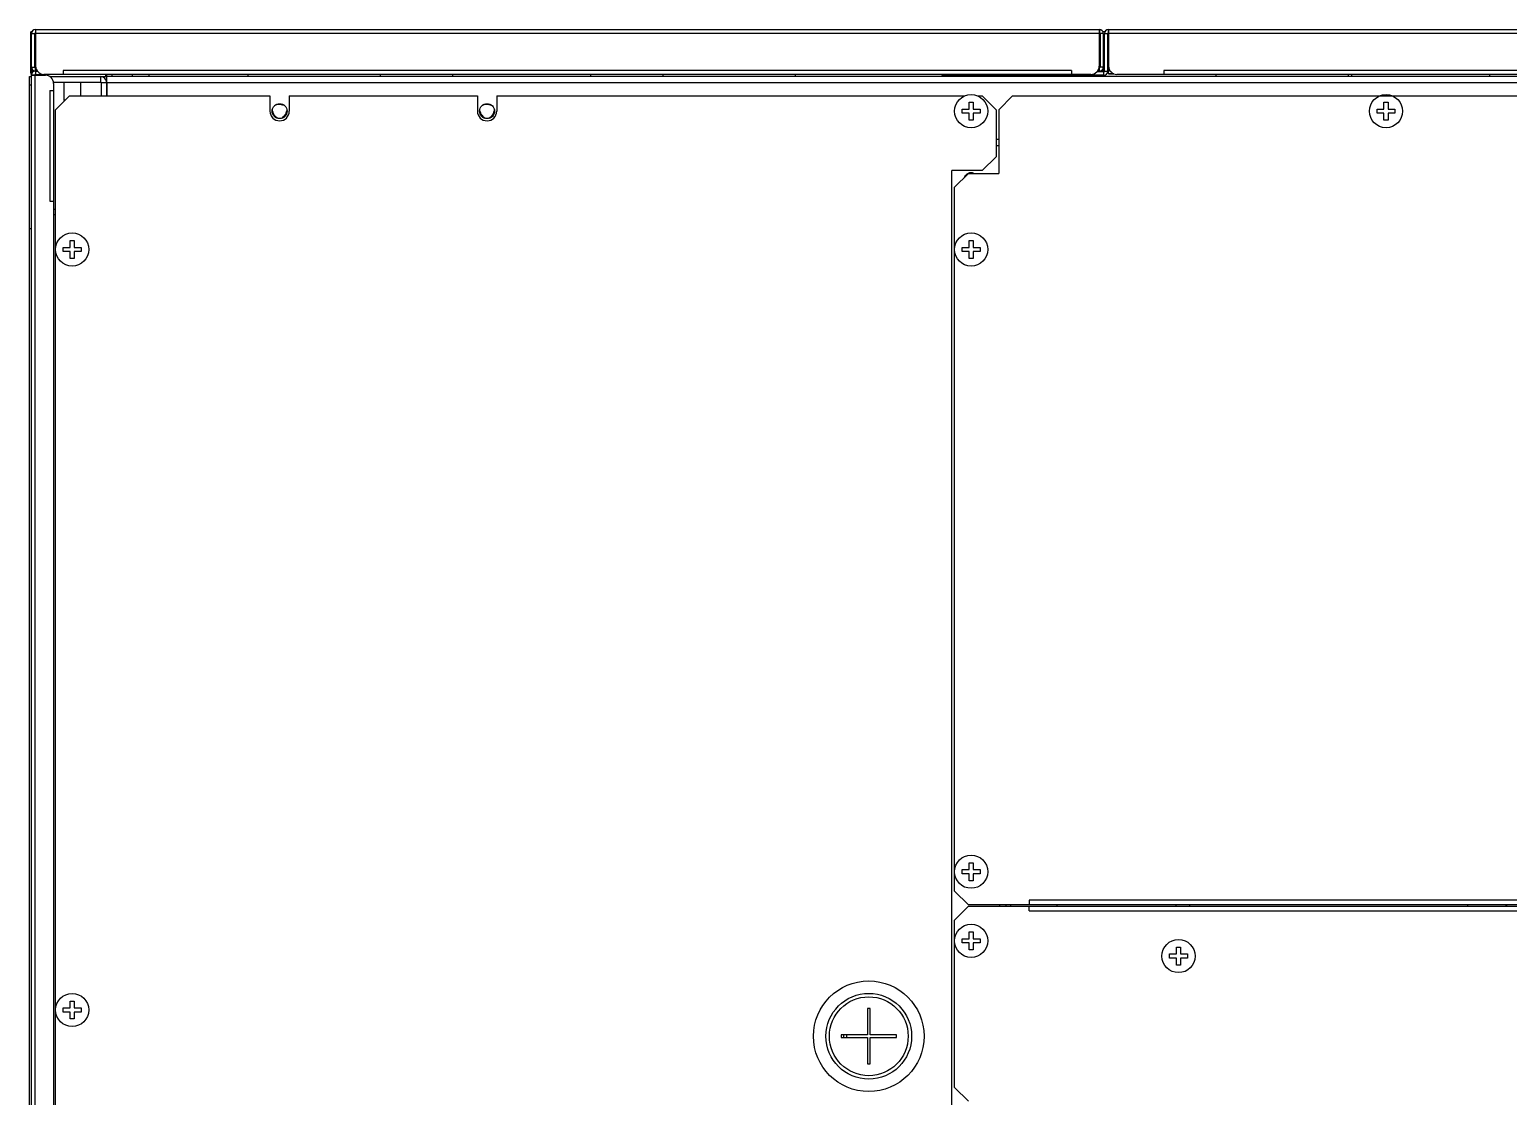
# Model space of a CAD drawing. Header units: millimetres. Extents: x 0 to 141, y -1 to 90.
# Drawn here: x 0 to 53.5, y 51.5 to 90.1 of the extents above; entities that cross this region are included whole.
import ezdxf

# ---------------------------------------------------------------- set-up
doc = ezdxf.new("R2010")
doc.units = ezdxf.units.MM

msp = doc.modelspace()

# ---------------------------------------------------------------- linework, layer by layer
for p, q in [((0.04, 88.54), (0.04, 90.02)), ((0.084, 90.02), (0.04, 90.02)), ((0.07, 89.88), (0.04, 89.88)), ((0.07, 88.6), (0.07, 89.96)), ((0.07, 89.96), (0.19, 89.96)), ((0.19, 88.74), (0.19, 89.96)), ((0.21, 89.88), (0.19, 89.88)), ((0.21, 90.1), (0.21, 89.98)), ((0.21, 90.1), (38.68, 90.1)), ((0.21, 88.72), (0.21, 89.98)), ((0.21, 89.98), (0.22, 89.98)), ((0.21, 89.96), (0.22, 89.96)), ((0.22, 90.1), (0.22, 88.78)), ((38.67, 89.96), (0.22, 89.96)), ((38.67, 90.1), (38.67, 88.78)), ((38.68, 89.98), (38.67, 89.98)), ((38.7, 89.88), (38.67, 89.88)), ((38.68, 90.1), (38.68, 89.98)), ((38.7, 89.96), (38.7, 88.74)), ((38.82, 89.96), (38.7, 89.96)), ((38.874, 90.02), (38.806, 90.02)), ((38.82, 89.96), (38.82, 88.6)), ((38.86, 89.88), (38.82, 89.88)), ((38.86, 88.59), (38.86, 89.96)), ((38.86, 89.96), (38.98, 89.96)), ((38.98, 88.59), (38.98, 89.96)), ((39.01, 89.88), (38.98, 89.88)), ((39, 90.1), (39, 89.98)), ((39, 90.1), (58.031, 90.1)), ((39, 89.98), (39.01, 89.98)), ((39.01, 90.1), (39.01, 88.78)), ((58.031, 89.96), (39.01, 89.96)), ((45.713, 90.1), (140.37, 90.1)), ((38.67, 88.78), (38.67, 88.72)), ((39.01, 88.62), (39.01, 88.78)), ((0, 3.4), (0, 88.4)), ((0, 88.4), (0.07, 88.4)), ((0.04, 88.54), (0.087, 88.54)), ((0.07, 88.74), (0.19, 88.74)), ((0.19, 88.6), (0.07, 88.6)), ((0.07, 3.34), (0.07, 88.46)), ((0.07, 88.46), (0.19, 88.46)), ((0.07, 88.45), (0.57, 88.45)), ((0.19, 88.46), (0.19, 88.45)), ((0.19, 88.45), (0.19, 3.35)), ((0.21, 88.6), (0.21, 88.72)), ((0.227, 88.72), (0.21, 88.72)), ((0.21, 88.6), (0.21, 88.48)), ((0.28, 88.6), (0.21, 88.6)), ((0.21, 88.6), (0.28, 88.6)), ((0.21, 88.48), (0.52, 88.48)), ((38.37, 88.48), (0.52, 88.48)), ((0.735, 88.4), (2.57, 88.4)), ((1.22, 88.62), (1.22, 88.48)), ((37.67, 88.62), (1.22, 88.62)), ((2.57, 88.4), (2.57, 88.2)), ((2.57, 88.4), (2.79, 88.4)), ((2.74, 88.48), (2.74, 88.4)), ((2.79, 88.4), (2.79, 88.48)), ((2.79, 87.7), (2.79, 88.4)), ((58.031, 88.4), (2.79, 88.4)), ((2.99, 88.4), (2.99, 88.48)), ((3.71, 88.48), (3.71, 88.4)), ((4.31, 88.48), (4.31, 88.4)), ((7.89, 88.48), (7.89, 88.4)), ((12.69, 88.4), (12.69, 88.48)), ((15.29, 88.48), (15.29, 88.4)), ((20.29, 88.4), (20.29, 88.48)), ((22.89, 88.48), (22.89, 88.4)), ((27.69, 88.4), (27.69, 88.48)), ((32.98, 88.48), (32.98, 88.45)), ((38.84, 88.45), (32.98, 88.45)), ((33.28, 88.48), (33.28, 88.45)), ((35.29, 88.4), (35.29, 88.45)), ((35.49, 88.4), (35.49, 88.45)), ((36.21, 88.45), (36.21, 88.4)), ((36.81, 88.45), (36.81, 88.4)), ((37.67, 88.62), (37.67, 88.48)), ((38.84, 88.57), (38.584, 88.57)), ((38.68, 88.6), (38.61, 88.6)), ((38.68, 88.72), (38.663, 88.72)), ((38.67, 88.6), (38.67, 88.57)), ((38.68, 88.6), (38.68, 88.72)), ((38.82, 88.74), (38.7, 88.74)), ((38.7, 88.6), (38.82, 88.6)), ((38.84, 88.45), (38.84, 88.57)), ((38.98, 88.59), (38.86, 88.59)), ((39.01, 88.54), (38.97, 88.54)), ((39.01, 88.64), (39.045, 88.64)), ((39.01, 88.5), (39.01, 88.62)), ((39.057, 88.62), (39.01, 88.62)), ((39.204, 88.5), (39.01, 88.5)), ((39.01, 88.5), (39.204, 88.5)), ((58.031, 88.48), (39.31, 88.48)), ((41.01, 88.62), (41.01, 88.48)), ((58.031, 88.62), (41.01, 88.62)), ((42.89, 88.48), (42.89, 88.4)), ((47.69, 88.4), (47.69, 88.48)), ((47.79, 88.48), (47.79, 88.4)), ((140.06, 88.48), (48.261, 88.48)), ((52.79, 88.4), (52.79, 88.48)), ((0, 88.1), (0.07, 88.1)), ((0.73, 87.9), (0.73, 83.9)), ((0.73, 87.9), (0.87, 87.9)), ((0.865, 88.2), (2.57, 88.2)), ((0.87, 88.15), (0.87, 3.65)), ((1.44, 87.7), (0.94, 87.2)), ((1.24, 88.2), (1.24, 87.55)), ((1.44, 87.7), (8.69, 87.7)), ((1.84, 88.2), (1.84, 87.7)), ((2.59, 88.18), (2.59, 87.7)), ((2.79, 88.18), (2.59, 88.18)), ((2.79, 88.18), (2.79, 87.7)), ((58.031, 88.18), (2.79, 88.18)), ((8.69, 87.7), (8.69, 87.15)), ((9.39, 87.7), (9.39, 87.15)), ((9.39, 87.7), (16.19, 87.7)), ((16.19, 87.7), (16.19, 87.15)), ((16.89, 87.7), (16.89, 87.15)), ((16.89, 87.7), (33.802, 87.7)), ((34.278, 87.7), (34.44, 87.7)), ((34.94, 87.2), (34.44, 87.7)), ((35.54, 87.7), (35.04, 87.2)), ((35.54, 87.7), (48.802, 87.7)), ((47.019, 87.7), (123.802, 87.7)), ((49.278, 87.7), (58.031, 87.7)), ((0.94, 49.2), (0.94, 87.2)), ((1.24, 87.55), (1.265, 87.525)), ((8.788, 87.149), (8.77, 87.15)), ((9.292, 87.149), (9.31, 87.15)), ((16.288, 87.149), (16.27, 87.15)), ((16.792, 87.149), (16.81, 87.15)), ((33.715, 87.075), (33.715, 87.225)), ((33.715, 87.225), (33.965, 87.225)), ((33.965, 87.225), (33.965, 87.475)), ((33.965, 87.475), (34.115, 87.475)), ((34.115, 87.475), (34.115, 87.225)), ((34.115, 87.225), (34.365, 87.225)), ((34.365, 87.225), (34.365, 87.075)), ((34.94, 87.2), (34.94, 85.5)), ((35.04, 87.2), (35.04, 84.9)), ((48.715, 87.075), (48.715, 87.225)), ((48.715, 87.225), (48.965, 87.225)), ((48.965, 87.225), (48.965, 87.475)), ((48.965, 87.475), (49.115, 87.475)), ((49.115, 87.475), (49.115, 87.225)), ((49.115, 87.225), (49.365, 87.225)), ((49.365, 87.225), (49.365, 87.075)), ((8.79, 87.137), (8.771, 87.135)), ((8.904, 86.941), (8.893, 86.924)), ((9.176, 86.941), (9.187, 86.924)), ((9.29, 87.137), (9.309, 87.135)), ((16.29, 87.137), (16.271, 87.135)), ((16.404, 86.941), (16.393, 86.924)), ((16.676, 86.941), (16.687, 86.924)), ((16.79, 87.137), (16.809, 87.135)), ((33.965, 87.075), (33.715, 87.075)), ((33.965, 86.825), (33.965, 87.075)), ((34.115, 86.825), (33.965, 86.825)), ((34.115, 87.075), (34.115, 86.825)), ((34.365, 87.075), (34.115, 87.075)), ((48.965, 87.075), (48.715, 87.075)), ((48.965, 86.825), (48.965, 87.075)), ((49.115, 86.825), (48.965, 86.825)), ((49.115, 87.075), (49.115, 86.825)), ((49.365, 87.075), (49.115, 87.075)), ((35.04, 86.12), (34.94, 86.12)), ((35.04, 85.9), (34.94, 85.9)), ((34.44, 85), (34.94, 85.5)), ((33.34, 51.2), (33.34, 85)), ((34.44, 85), (33.34, 85)), ((33.94, 84.9), (33.44, 84.4)), ((33.84, 84.8), (33.84, 84.831)), ((33.94, 84.9), (35.04, 84.9)), ((33.44, 58.95), (33.44, 84.4)), ((0.73, 83.9), (0.87, 83.9)), ((0.94, 83.6), (0.87, 83.6)), ((0.07, 82.9), (0, 82.9)), ((0.94, 83.4), (0.87, 83.4)), ((0.94, 83.4), (0.87, 83.4)), ((1.465, 82.225), (1.465, 82.475)), ((1.465, 82.475), (1.615, 82.475)), ((1.615, 82.475), (1.615, 82.225)), ((33.965, 82.225), (33.965, 82.475)), ((33.965, 82.475), (34.115, 82.475)), ((34.115, 82.475), (34.115, 82.225)), ((1.215, 82.075), (1.215, 82.225)), ((1.215, 82.225), (1.465, 82.225)), ((1.465, 82.075), (1.215, 82.075)), ((1.465, 81.825), (1.465, 82.075)), ((1.615, 81.825), (1.465, 81.825)), ((1.615, 82.225), (1.865, 82.225)), ((1.615, 82.075), (1.615, 81.825)), ((1.865, 82.075), (1.615, 82.075)), ((1.865, 82.225), (1.865, 82.075)), ((33.715, 82.075), (33.715, 82.225)), ((33.715, 82.225), (33.965, 82.225)), ((33.965, 82.075), (33.715, 82.075)), ((33.965, 81.825), (33.965, 82.075)), ((34.115, 81.825), (33.965, 81.825)), ((34.115, 82.225), (34.365, 82.225)), ((34.115, 82.075), (34.115, 81.825)), ((34.365, 82.075), (34.115, 82.075)), ((34.365, 82.225), (34.365, 82.075)), ((33.965, 59.725), (33.965, 59.975)), ((33.965, 59.975), (34.115, 59.975)), ((34.115, 59.975), (34.115, 59.725)), ((33.715, 59.575), (33.715, 59.725)), ((33.715, 59.725), (33.965, 59.725)), ((33.965, 59.575), (33.715, 59.575)), ((33.965, 59.325), (33.965, 59.575)), ((34.115, 59.725), (34.365, 59.725)), ((34.115, 59.575), (34.115, 59.325)), ((34.365, 59.575), (34.115, 59.575)), ((34.365, 59.725), (34.365, 59.575)), ((33.44, 58.95), (33.94, 58.45)), ((34.115, 59.325), (33.965, 59.325)), ((33.94, 58.4), (33.44, 57.9)), ((58.031, 58.45), (33.94, 58.45)), ((33.94, 58.4), (58.031, 58.4)), ((35.07, 58.45), (35.07, 58.4)), ((35.29, 58.45), (35.29, 58.4)), ((35.46, 58.45), (35.46, 58.4)), ((36.14, 58.62), (36.14, 58.45)), ((58.031, 58.62), (36.14, 58.62)), ((36.14, 58.23), (36.14, 58.4)), ((37.14, 58.45), (37.14, 58.4)), ((41.44, 58.45), (41.44, 58.4)), ((41.94, 58.45), (41.94, 58.4)), ((51.99, 58.45), (51.99, 58.4)), ((53.39, 58.4), (53.39, 58.45)), ((53.414, 58.4), (53.414, 58.45)), ((33.44, 51.85), (33.44, 57.9)), ((36.14, 58.23), (58.031, 58.23)), ((33.715, 57.075), (33.715, 57.225)), ((33.715, 57.225), (33.965, 57.225)), ((33.965, 57.225), (33.965, 57.475)), ((33.965, 57.475), (34.115, 57.475)), ((34.115, 57.475), (34.115, 57.225)), ((34.115, 57.225), (34.365, 57.225)), ((34.365, 57.225), (34.365, 57.075)), ((33.965, 57.075), (33.715, 57.075)), ((33.965, 56.825), (33.965, 57.075)), ((34.115, 56.825), (33.965, 56.825)), ((34.115, 57.075), (34.115, 56.825)), ((34.365, 57.075), (34.115, 57.075)), ((41.215, 56.525), (41.215, 56.675)), ((41.215, 56.675), (41.465, 56.675)), ((41.465, 56.675), (41.465, 56.925)), ((41.465, 56.925), (41.615, 56.925)), ((41.615, 56.925), (41.615, 56.675)), ((41.615, 56.675), (41.865, 56.675)), ((41.865, 56.675), (41.865, 56.525)), ((41.465, 56.525), (41.215, 56.525)), ((41.465, 56.275), (41.465, 56.525)), ((41.615, 56.275), (41.465, 56.275)), ((41.615, 56.525), (41.615, 56.275)), ((41.865, 56.525), (41.615, 56.525)), ((1.215, 54.575), (1.215, 54.725)), ((1.215, 54.725), (1.465, 54.725)), ((1.465, 54.575), (1.215, 54.575)), ((1.465, 54.725), (1.465, 54.975)), ((1.465, 54.975), (1.615, 54.975)), ((1.465, 54.325), (1.465, 54.575)), ((1.615, 54.975), (1.615, 54.725)), ((1.615, 54.725), (1.865, 54.725)), ((1.615, 54.575), (1.615, 54.325)), ((1.865, 54.575), (1.615, 54.575)), ((1.865, 54.725), (1.865, 54.575)), ((30.29, 54.7), (30.29, 53.75)), ((30.39, 54.7), (30.29, 54.7)), ((30.39, 53.75), (30.39, 54.7)), ((1.615, 54.325), (1.465, 54.325)), ((29.34, 53.75), (29.34, 53.65)), ((30.29, 53.75), (29.34, 53.75)), ((29.34, 53.65), (30.29, 53.65)), ((29.43, 53.75), (29.43, 53.65)), ((29.53, 53.75), (29.53, 53.65)), ((30.29, 53.65), (30.29, 52.7)), ((31.34, 53.75), (30.39, 53.75)), ((30.39, 52.7), (30.39, 53.65)), ((30.39, 53.65), (31.34, 53.65)), ((31.34, 53.65), (31.34, 53.75)), ((30.29, 52.7), (30.39, 52.7)), ((33.44, 51.85), (33.94, 51.35))]:
    msp.add_line(p, q)
for points in [[(1.288, 87.548), (1.274, 87.549), (1.26, 87.55), (1.249, 87.55), (1.24, 87.55)], [(8.972, 86.889), (8.929, 86.919), (8.881, 86.963), (8.844, 87.011), (8.816, 87.062), (8.795, 87.117), (8.783, 87.178), (8.78, 87.219)], [(8.859, 87.35), (8.884, 87.364), (8.941, 87.385), (8.995, 87.397), (9.047, 87.4), (9.098, 87.395), (9.149, 87.382), (9.202, 87.361), (9.219, 87.351)], [(9.3, 87.219), (9.297, 87.173), (9.282, 87.108), (9.26, 87.052), (9.23, 87.002), (9.193, 86.957), (9.147, 86.915), (9.109, 86.889)], [(16.472, 86.889), (16.429, 86.919), (16.381, 86.963), (16.344, 87.011), (16.316, 87.062), (16.295, 87.117), (16.283, 87.178), (16.28, 87.219)], [(16.359, 87.35), (16.384, 87.364), (16.441, 87.385), (16.495, 87.397), (16.547, 87.4), (16.598, 87.395), (16.649, 87.382), (16.702, 87.361), (16.719, 87.351)], [(16.8, 87.219), (16.797, 87.173), (16.782, 87.108), (16.76, 87.052), (16.73, 87.002), (16.693, 86.957), (16.647, 86.915), (16.609, 86.889)]]:
    msp.add_lwpolyline(points)
for centre, radius in [((34.04, 87.15), 0.6), ((49.04, 87.15), 0.6), ((9.04, 87.15), 0.27), ((16.54, 87.15), 0.27), ((1.54, 82.15), 0.6), ((34.04, 82.15), 0.6), ((34.04, 59.65), 0.6), ((34.04, 57.15), 0.6), ((41.54, 56.6), 0.6), ((30.34, 53.7), 2), ((1.54, 54.65), 0.6), ((30.34, 53.7), 1.55), ((30.34, 53.7), 1.425)]:
    msp.add_circle(centre, radius)
for centre, radius, start, end in [((0.21, 89.96), 0.14, 90, 180), ((0.21, 89.96), 0.02, 90, 180), ((38.68, 89.96), 0.14, 0, 90), ((38.68, 89.96), 0.02, 0, 90), ((39, 89.96), 0.14, 90, 180), ((39, 89.96), 0.02, 90, 180), ((0.52, 88.78), 0.3, 180, 270), ((38.37, 88.78), 0.3, 270, 0), ((39.31, 88.78), 0.3, 180, 270), ((0.34, 88.7), 0.3, 180, 213.7878), ((0.18, 88.54), 0.14, 180, 218.0375), ((0.21, 88.74), 0.14, 180, 270), ((0.21, 88.46), 0.14, 90, 180), ((0.21, 88.74), 0.02, 180, 270), ((0.21, 88.46), 0.02, 90, 180), ((0.57, 88.15), 0.3, 0, 90), ((2.57, 88.18), 0.22, 0, 90), ((38.68, 88.74), 0.14, 270, 0), ((38.68, 88.74), 0.02, 270, 0), ((38.84, 88.59), 0.14, 270, 0), ((38.84, 88.59), 0.02, 270, 0), ((2.57, 88.18), 0.02, 0, 90), ((9.04, 87.15), 0.35, 180, 0), ((16.54, 87.15), 0.35, 180, 0), ((9.04, 87.15), 0.25, 183.0907, 236.9093), ((9.04, 87.15), 0.25, 303.0907, 356.9093), ((16.54, 87.15), 0.25, 183.0907, 236.9093), ((16.54, 87.15), 0.25, 303.0907, 356.9093), ((34.04, 84.65), 0.27, 68.2158, 158.2669)]:
    msp.add_arc(centre, radius, start, end)

doc.saveas('drawing.dxf')
